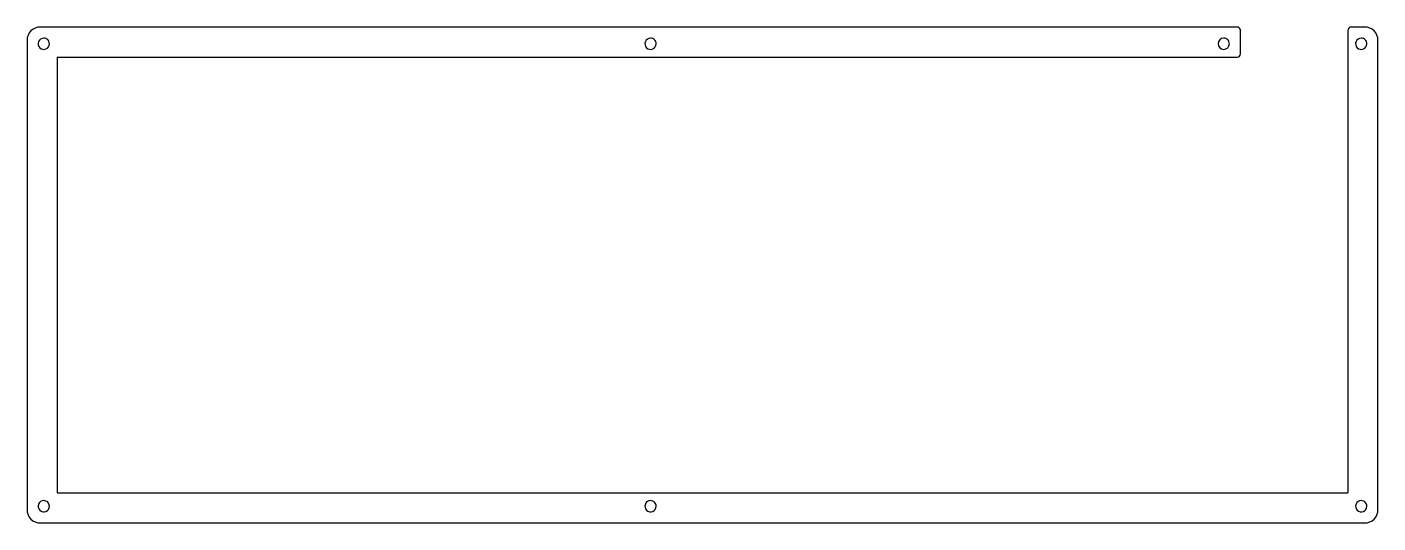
# Model space of a CAD drawing. Extents: x 0 to 240, y -87 to 1.
import ezdxf

# ---------------------------------------------------------------- set-up
doc = ezdxf.new("R2010")
doc.units = 0
doc.layers.get('0').update_dxf_attribs({"linetype": 'CONTINUOUS'})

msp = doc.modelspace()

# ---------------------------------------------------------------- linework, layer by layer
at = {"color": 7}
for points in [[(214.93226, 0.823265), (2.40538, 0.823265)], [(215.52662, -3.939235), (215.52662, 0.226365)], [(234.57662, 0.226365), (234.57662, -81.924855)], [(237.5535, 0.823265), (235.17352, 0.823265)], [(0.02286, -1.559255), (0.02286, -84.901735)], [(239.93602, -84.901735), (239.93602, -1.559255)], [(5.38226, -4.536135), (214.93226, -4.536135)], [(5.38226, -4.536135), (5.38226, -81.924855)], [(5.38226, -81.924855), (234.57662, -81.924855)], [(2.40538, -87.284255), (237.5535, -87.284255)]]:
    msp.add_lwpolyline(points, dxfattribs=at)
for points in [[(215.528398, 0.250811)], [(3.001569, -1.155443)], [(110.753144, -1.155443)], [(212.551772, -1.155443)], [(236.959648, -1.155443)], [(3.001569, -83.308645)], [(110.753144, -83.308645)], [(236.959648, -83.308645)]]:
    msp.add_lwpolyline(points, close=True, dxfattribs=at)
for points in [[(0.722456, 0.123669), (0.275883, -0.322904), (0.025001, -0.928587), (0.025001, -1.560137)], [(2.406261, 0.821124), (1.774712, 0.821124), (1.169029, 0.570242), (0.722456, 0.123669)], [(215.354013, 0.646783), (215.242356, 0.758428), (215.09092, 0.821141), (214.933022, 0.821124)], [(215.528398, 0.225811), (215.528398, 0.383709), (215.465669, 0.535139), (215.354013, 0.646783)], [(215.528398, 0.250811), (215.514591, 0.250811), (215.503398, 0.239618), (215.503398, 0.225811)], [(215.503398, 0.225811), (215.503398, 0.212004), (215.514591, 0.200811), (215.528398, 0.200811)], [(215.546076, 0.243489), (215.541387, 0.248177), (215.535028, 0.250811), (215.528398, 0.250811)], [(215.528398, 0.200811), (215.542205, 0.200811), (215.553398, 0.212004), (215.553398, 0.225811)], [(215.553398, 0.225811), (215.553398, 0.232441), (215.550764, 0.2388), (215.546076, 0.243489)], [(235.17352, 0.821124), (234.844812, 0.821019), (234.578398, 0.554519), (234.578398, 0.225811)], [(239.238733, 0.123755), (238.792107, 0.570335), (238.186362, 0.821188), (237.55477, 0.821124)], [(239.936274, -1.560137), (239.936274, -0.928545), (239.685359, -0.322825), (239.238733, 0.123755)], [(2.077689, -1.77276), (1.922908, -2.146435), (2.008463, -2.576553), (2.294462, -2.862551)], [(3.001569, -1.155443), (2.597106, -1.155443), (2.23247, -1.399086), (2.077689, -1.77276)], [(3.708676, -1.448337), (3.521139, -1.2608), (3.266785, -1.155443), (3.001569, -1.155443)], [(3.384252, -3.079324), (3.757927, -2.924543), (4.001569, -2.559906), (4.001569, -2.155444)], [(4.001569, -2.155444), (4.001569, -1.890227), (3.896212, -1.635873), (3.708676, -1.448337)], [(109.829264, -1.77276), (109.674483, -2.146435), (109.760039, -2.576553), (110.046037, -2.862551)], [(110.753144, -1.155443), (110.348682, -1.155443), (109.984045, -1.399086), (109.829264, -1.77276)], [(111.460251, -1.448337), (111.272715, -1.2608), (111.018361, -1.155443), (110.753144, -1.155443)], [(111.135828, -3.079324), (111.509502, -2.924543), (111.753145, -2.559906), (111.753145, -2.155444)], [(111.753145, -2.155444), (111.753145, -1.890227), (111.647788, -1.635873), (111.460251, -1.448337)], [(212.551772, -1.155443), (211.999487, -1.155443), (211.551771, -1.603159), (211.551771, -2.155444)], [(211.551771, -2.155444), (211.551771, -2.707729), (211.999487, -3.155445), (212.551772, -3.155445)], [(213.258879, -1.448337), (213.071343, -1.2608), (212.816989, -1.155443), (212.551772, -1.155443)], [(212.551772, -3.155445), (213.104057, -3.155445), (213.551773, -2.707729), (213.551773, -2.155444)], [(213.551773, -2.155444), (213.551773, -1.890227), (213.446416, -1.635873), (213.258879, -1.448337)], [(236.035768, -1.77276), (235.880987, -2.146435), (235.966543, -2.576553), (236.252541, -2.862551)], [(236.959648, -1.155443), (236.555186, -1.155443), (236.190549, -1.399086), (236.035768, -1.77276)], [(237.666755, -1.448337), (237.479219, -1.2608), (237.224865, -1.155443), (236.959648, -1.155443)], [(237.342332, -3.079324), (237.716006, -2.924543), (237.959649, -2.559906), (237.959649, -2.155444)], [(237.959649, -2.155444), (237.959649, -1.890227), (237.854292, -1.635873), (237.666755, -1.448337)], [(2.294462, -2.862551), (2.58046, -3.148549), (3.010578, -3.234105), (3.384252, -3.079324)], [(110.046037, -2.862551), (110.332035, -3.148549), (110.762153, -3.234105), (111.135828, -3.079324)], [(214.933022, -4.536694), (215.090922, -4.536711), (215.24236, -4.473996), (215.354017, -4.362349)], [(215.354017, -4.362349), (215.465674, -4.250702), (215.528401, -4.099269), (215.528398, -3.941369)], [(236.252541, -2.862551), (236.538539, -3.148549), (236.968657, -3.234105), (237.342332, -3.079324)], [(2.077689, -83.925962), (1.922908, -84.299636), (2.008463, -84.729754), (2.294462, -85.015752)], [(3.001569, -83.308645), (2.597106, -83.308645), (2.23247, -83.552287), (2.077689, -83.925962)], [(3.708676, -83.601538), (3.521139, -83.414002), (3.266785, -83.308645), (3.001569, -83.308645)], [(4.001569, -84.308645), (4.001569, -84.043429), (3.896212, -83.789075), (3.708676, -83.601538)], [(109.829264, -83.925962), (109.674483, -84.299636), (109.760039, -84.729754), (110.046037, -85.015752)], [(110.753144, -83.308645), (110.348682, -83.308645), (109.984045, -83.552287), (109.829264, -83.925962)], [(111.460251, -83.601538), (111.272715, -83.414002), (111.018361, -83.308645), (110.753144, -83.308645)], [(111.753145, -84.308645), (111.753145, -84.043429), (111.647788, -83.789075), (111.460251, -83.601538)], [(236.035768, -83.925962), (235.880987, -84.299636), (235.966543, -84.729754), (236.252541, -85.015752)], [(236.959648, -83.308645), (236.555186, -83.308645), (236.190549, -83.552287), (236.035768, -83.925962)], [(237.666755, -83.601538), (237.479219, -83.414002), (237.224865, -83.308645), (236.959648, -83.308645)], [(237.959649, -84.308645), (237.959649, -84.043429), (237.854292, -83.789075), (237.666755, -83.601538)], [(0.025009, -84.904021), (0.025015, -86.219151), (1.091139, -87.285271), (2.406269, -87.285271)], [(2.294462, -85.015752), (2.58046, -85.301751), (3.010578, -85.387306), (3.384252, -85.232525)], [(3.384252, -85.232525), (3.757927, -85.077744), (4.001569, -84.713108), (4.001569, -84.308645)], [(110.046037, -85.015752), (110.332035, -85.301751), (110.762153, -85.387306), (111.135828, -85.232525)], [(111.135828, -85.232525), (111.509502, -85.077744), (111.753145, -84.713108), (111.753145, -84.308645)], [(236.252541, -85.015752), (236.538539, -85.301751), (236.968657, -85.387306), (237.342332, -85.232525)], [(237.342332, -85.232525), (237.716006, -85.077744), (237.959649, -84.713108), (237.959649, -84.308645)], [(239.238729, -86.587906), (239.685355, -86.141328), (239.936271, -85.535611), (239.936274, -84.904021)], [(237.55477, -87.285271), (238.18636, -87.285336), (238.792104, -87.034484), (239.238729, -86.587906)]]:
    msp.add_open_spline(points, degree=3, dxfattribs=at)

doc.saveas('drawing.dxf')
